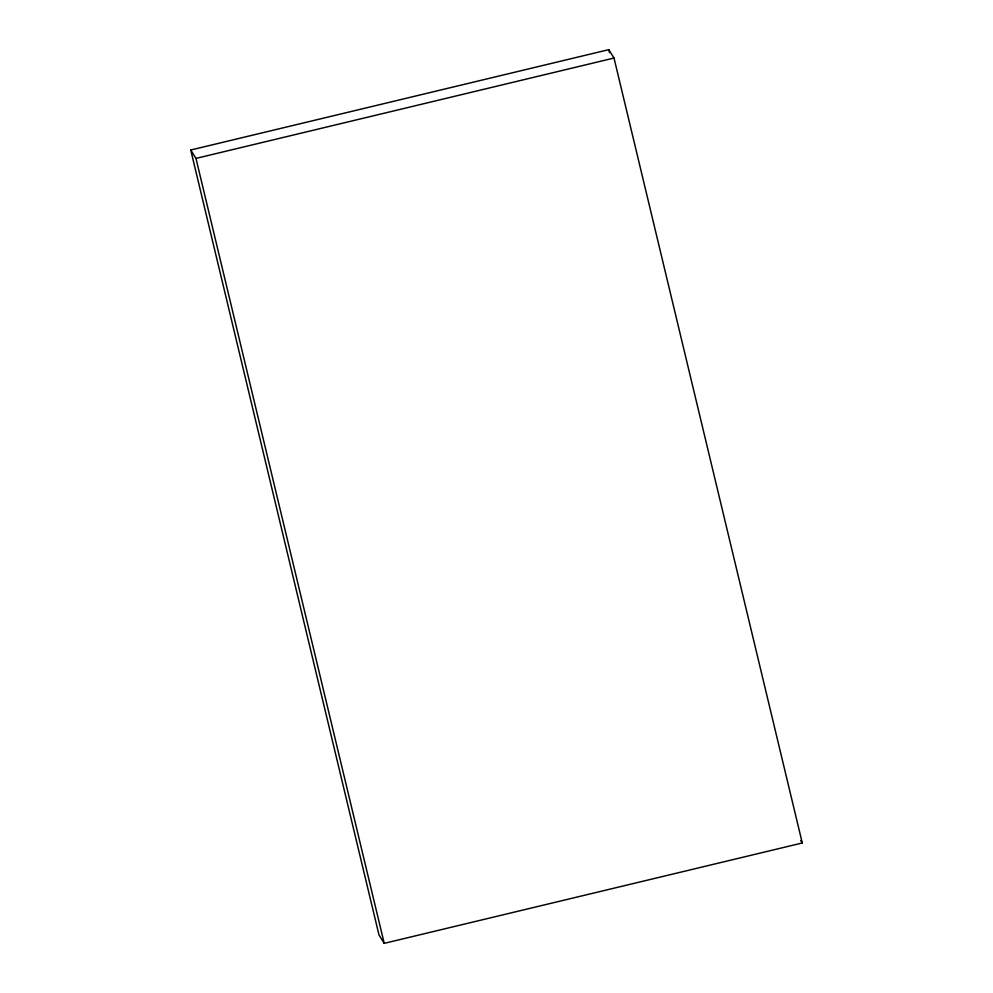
<?xml version="1.0" encoding="UTF-8"?>
<svg xmlns="http://www.w3.org/2000/svg" width="993" height="993" viewBox="0 0 993 993"><rect width="100%" height="100%" fill="white"/><g stroke="black" fill="none" stroke-linecap="round" stroke-linejoin="round"><path stroke-width="1.49" d="M190.73 150.017L608.783 49.65L614.009 58.041L802.27 842.983L384.217 943.35L378.991 934.959L190.73 150.017L195.969 158.408L384.217 943.35M195.969 158.408L614.009 58.041M800.768 840.587L802.27 842.983M608.783 49.65L609.503 52.666"/></g></svg>
